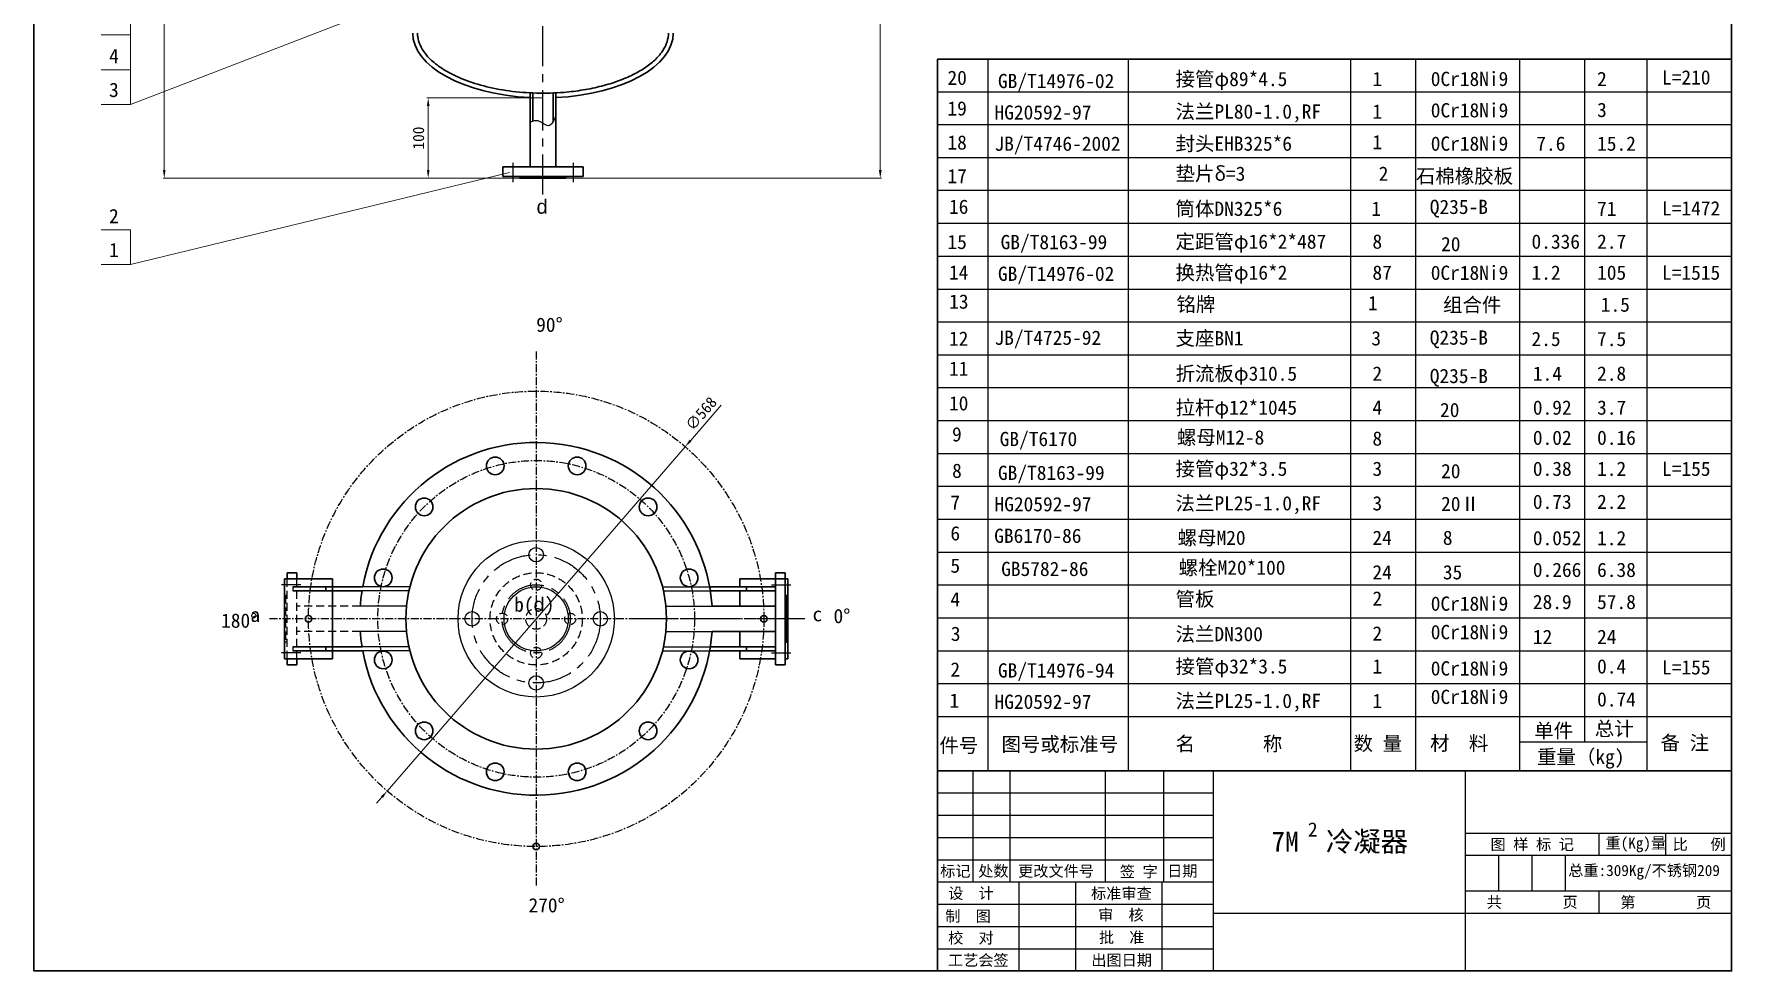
# Model space of a CAD drawing. Extents: x -11247 to -9129, y -21404 to -18247.
# Drawn here: x -11247 to -9129, y -21404 to -20235 of the extents above; entities that cross this region are included whole.
import ezdxf
from ezdxf.enums import TextEntityAlignment as Align

# ---------------------------------------------------------------- set-up
doc = ezdxf.new("R2010")
doc.units = 0
doc.header["$LTSCALE"] = 40
doc.header["$MEASUREMENT"] = 0
doc.linetypes.add('CENTER', pattern=[2, 1.25, -0.25, 0.25, -0.25])
doc.linetypes.add('HIDDEN', pattern=[0.375, 0.25, -0.125])
doc.layers.get('0').update_dxf_attribs({"linetype": 'CONTINUOUS'})
doc.layers.get('DEFPOINTS').update_dxf_attribs({"linetype": 'CENTER'})
for name, color, linetype in [('中心线', 1, 'CENTER'), ('剖面线', 4, 'CONTINUOUS'), ('文字', 7, 'CONTINUOUS'), ('虚线', 2, 'HIDDEN')]:
    doc.layers.add(name, color=color, linetype=linetype)
doc.layers.add('尺寸线', color=3, linetype='CONTINUOUS', lineweight=13)
doc.layers.add('轮廓线', color=7, linetype='CONTINUOUS', lineweight=30)
doc.styles.get("Standard").update_dxf_attribs({"font": '@SimSun.ttf', "height": 7})
doc.styles.add('STYLE1', font='SimSun.ttf')
doc.dimstyles.new('ISO-25', dxfattribs={"dimtxt": 10.5, "dimasz": 8, "dimexe": 1.25, "dimexo": 0.625, "dimtad": 1, "dimdsep": 46, "dimtxsty": 'STYLE1', "dimcen": 2.5, "dimclrd": 256, "dimclrt": 256, "dimadec": 0, "dimazin": 0, "dimtfac": 1, "dimtmove": 0, "dimatfit": 3, "dimfxl": 0, "dimlwd": -1, "dimarcsym": 0})
doc.dimstyles.get("Standard").update_dxf_attribs({"dimtxt": 14, "dimasz": 10, "dimexe": 1.5, "dimexo": 1, "dimgap": 5, "dimtad": 0, "dimdec": 0, "dimzin": 0, "dimdsep": 46, "dimtxsty": 'STYLE1', "dimcen": 0.09, "dimclrd": 256, "dimclre": 256, "dimclrt": 256, "dimadec": 0, "dimazin": 0, "dimtfac": 1, "dimtdec": 0, "dimtmove": 0, "dimatfit": 3, "dimfxl": 0, "dimtolj": 1, "dimtzin": 0, "dimlwd": -1, "dimlwe": -1, "dimarcsym": 0})

# ---------------------------------------------------------------- blocks, each defined once
blk = doc.blocks.new('*D11')
at = {"layer": 'DEFPOINTS', "color": 0}
for p in [(-10612, -20314.9), (-10755.2, -20414.9), (-10618.1, -20414.9)]:
    blk.add_point(p, dxfattribs=at)
at = {"layer": '尺寸线'}
for p, q in [((-10613, -20314.9), (-10756.7, -20314.9)), ((-10755.2, -20324.9), (-10755.2, -20404.9)), ((-10619.1, -20414.9), (-10756.7, -20414.9))]:
    blk.add_line(p, q, dxfattribs=at)
for points in [[(-10756.8, -20324.9), (-10753.5, -20324.9), (-10755.2, -20314.9)], [(-10756.8, -20404.9), (-10753.5, -20404.9), (-10755.2, -20414.9)]]:
    blk.add_solid(points, dxfattribs=at)
at = {"layer": '尺寸线', "color": 7, "insert": (-10767.2, -20364.9), "char_height": 14, "attachment_point": 5, "rotation": 90, "style": 'STYLE1'}
blk.add_mtext('\\A1;100', dxfattribs=at)
blk = doc.blocks.new('*D15')
at = {"layer": 'DEFPOINTS', "color": 0}
for p in [(-10612, -18462.9), (-11084.4, -20414.9), (-10612, -20414.9)]:
    blk.add_point(p, dxfattribs=at)
at = {"layer": '尺寸线'}
for p, q in [((-10613, -18462.9), (-11085.9, -18462.9)), ((-11084.4, -18472.9), (-11084.4, -20404.9)), ((-10613, -20414.9), (-11085.9, -20414.9))]:
    blk.add_line(p, q, dxfattribs=at)
for points in [[(-11086.1, -18472.9), (-11082.8, -18472.9), (-11084.4, -18462.9)], [(-11086.1, -20404.9), (-11082.8, -20404.9), (-11084.4, -20414.9)]]:
    blk.add_solid(points, dxfattribs=at)
at = {"layer": '尺寸线', "color": 7, "insert": (-11096.4, -19438.9), "char_height": 14, "attachment_point": 5, "rotation": 90, "style": 'STYLE1'}
blk.add_mtext('\\A1;1952', dxfattribs=at)
blk = doc.blocks.new('*D27')
at = {"layer": 'DEFPOINTS', "color": 0}
for p in [(-10550, -18462.9), (-10191.3, -18462.9), (-10583, -20414.9)]:
    blk.add_point(p, dxfattribs=at)
at = {"layer": '尺寸线'}
for p, q in [((-10549, -18462.9), (-10189.8, -18462.9)), ((-10191.3, -20404.9), (-10191.3, -18472.9)), ((-10582, -20414.9), (-10189.8, -20414.9))]:
    blk.add_line(p, q, dxfattribs=at)
for points in [[(-10193, -18472.9), (-10189.6, -18472.9), (-10191.3, -18462.9)], [(-10193, -20404.9), (-10189.6, -20404.9), (-10191.3, -20414.9)]]:
    blk.add_solid(points, dxfattribs=at)
at = {"layer": '尺寸线', "color": 7, "insert": (-10203.3, -19438.9), "char_height": 14, "attachment_point": 5, "rotation": 90, "style": 'STYLE1'}
blk.add_mtext('\\A1;1952', dxfattribs=at)
blk = doc.blocks.new('*D30')
at = {"layer": 'DEFPOINTS', "color": 0}
for p in [(-10434.6, -20749.8), (-10806.4, -21179.3)]:
    blk.add_point(p, dxfattribs=at)
at = {"layer": '尺寸线'}
for p, q in [((-10389.9, -20698.2), (-10428.1, -20742.3)), ((-10806.4, -21179.3), (-10434.6, -20749.8)), ((-10812.9, -21186.8), (-10819.5, -21194.4))]:
    blk.add_line(p, q, dxfattribs=at)
for points in [[(-10429.3, -20741.2), (-10426.8, -20743.4), (-10434.6, -20749.8)], [(-10814.2, -21185.7), (-10811.7, -21187.9), (-10806.4, -21179.3)]]:
    blk.add_solid(points, dxfattribs=at)
at = {"layer": '尺寸线', "color": 7, "insert": (-10414.8, -20708.6), "char_height": 14, "attachment_point": 5, "rotation": 49.1159, "style": 'STYLE1'}
blk.add_mtext('\\A1;∅568', dxfattribs=at)

msp = doc.modelspace()

# ---------------------------------------------------------------- linework, layer by layer
for p, q in [((-10924, -20924.5), (-10924, -20929.5)), ((-10924, -20999.5), (-10924, -21004.5))]:
    msp.add_line(p, q)
for centre, radius in [((-10620.5, -20964.5), 97.5), ((-10620.5, -20884.5), 9), ((-10620.5, -20964.5), 40), ((-10700.5, -20964.5), 9), ((-10540.5, -20964.5), 9), ((-10620.5, -21044.5), 9)]:
    msp.add_circle(centre, radius)
at = {"layer": '中心线'}
for p, q in [((-10612, -20435.3), (-10612, -19571.4)), ((-10649.5, -20395.9), (-10649.5, -20419.9)), ((-10574.5, -20395.9), (-10574.5, -20419.9)), ((-10914, -20922), (-10938, -20922)), ((-10327, -20922), (-10303, -20922)), ((-10285.6, -20964.5), (-10498.7, -20964.5)), ((-10914, -21007), (-10938, -21007)), ((-10327, -21007), (-10303, -21007))]:
    msp.add_line(p, q, dxfattribs=at)
at = {"layer": '中心线', "ltscale": 0.2}
for p, q in [((-10620.5, -20631), (-10620.5, -21298.1)), ((-10287, -20964.5), (-10954, -20964.5))]:
    msp.add_line(p, q, dxfattribs=at)
for radius in [284, 197.5]:
    msp.add_circle((-10620.5, -20964.5), radius, dxfattribs=at)
at = {"layer": '中心线'}
for radius in [80, 42.5]:
    msp.add_circle((-10620.5, -20964.5), radius, dxfattribs=at)
at = {"layer": '剖面线'}
msp.add_spline([(-10596, -20337.1), (-10605.3, -20349.6), (-10618.1, -20343.5), (-10628, -20344.9)], degree=3, dxfattribs=at)
at = {"layer": '尺寸线'}
for p, q in [((-11126.6, -20236.2), (-11126.6, -20192.7)), ((-11126.6, -20236.2), (-11163, -20236.2)), ((-11126.6, -20279.7), (-11126.6, -20236.2)), ((-11126.6, -20279.7), (-11163, -20279.7)), ((-11126.6, -20323.1), (-11126.6, -20279.7)), ((-11126.6, -20479.2), (-11163, -20479.2)), ((-11126.6, -20522.6), (-11126.6, -20479.2))]:
    msp.add_line(p, q, dxfattribs=at)
at = {"layer": '文字'}
for p, q in [((-10057, -20266.5), (-10057, -21153.9)), ((-9881.9, -20266.5), (-9881.9, -21153.9)), ((-9604.7, -20266.5), (-9604.7, -21153.9)), ((-9523.6, -20266.5), (-9523.6, -21153.9)), ((-9393.7, -21153.9), (-9393.7, -20266.5)), ((-9312.7, -20266.5), (-9312.7, -21117.7)), ((-9235, -20266.5), (-9235, -21153.9)), ((-9128.9, -20307.5), (-10119.9, -20307.5)), ((-9128.9, -20348.5), (-10119.9, -20348.5)), ((-9128.9, -20389.5), (-10119.9, -20389.5)), ((-9128.9, -20430.5), (-10119.9, -20430.5)), ((-9128.9, -20471.5), (-10119.9, -20471.5)), ((-9128.9, -20512.5), (-10119.9, -20512.5)), ((-9128.9, -20553.6), (-10119.9, -20553.6)), ((-9128.9, -20594.6), (-10119.9, -20594.6)), ((-9128.9, -20635.6), (-10119.9, -20635.6)), ((-9128.9, -20676.6), (-10119.9, -20676.6)), ((-9128.9, -20717.6), (-10119.9, -20717.6)), ((-9128.9, -20758.6), (-10119.9, -20758.6)), ((-9128.9, -20799.6), (-10119.9, -20799.6)), ((-9128.9, -20840.6), (-10119.9, -20840.6)), ((-9128.9, -20881.7), (-10119.9, -20881.7)), ((-9128.9, -20922.7), (-10119.9, -20922.7)), ((-9128.9, -20963.7), (-10119.9, -20963.7)), ((-9128.9, -21004.7), (-10119.9, -21004.7)), ((-9128.9, -21045.7), (-10119.9, -21045.7)), ((-9128.9, -21086.8), (-10119.9, -21086.8)), ((-9393.7, -21117.7), (-9235, -21117.7)), ((-10119.9, -21153.9), (-9128.9, -21153.9)), ((-10075.5, -21292.7), (-10075.5, -21153.9)), ((-10029.3, -21292.7), (-10029.3, -21153.9)), ((-9910.5, -21292.7), (-9910.5, -21153.9)), ((-9837.7, -21292.7), (-9837.7, -21153.9)), ((-9775.8, -21403.7), (-9775.8, -21153.9)), ((-9461.4, -21403.7), (-9461.4, -21153.9)), ((-10119.9, -21181.6), (-9775.8, -21181.6)), ((-10119.9, -21209.4), (-9775.8, -21209.4)), ((-10119.9, -21237.2), (-9775.8, -21237.2)), ((-9461.4, -21231.6), (-9128.9, -21231.6)), ((-9294.8, -21259.4), (-9294.8, -21231.6)), ((-9211.5, -21259.4), (-9211.5, -21231.6)), ((-10119.9, -21264.9), (-9775.8, -21264.9)), ((-9461.4, -21259.4), (-9128.9, -21259.4)), ((-9419.8, -21303.8), (-9419.8, -21259.4)), ((-9378.1, -21303.8), (-9378.1, -21259.4)), ((-9336.5, -21303.8), (-9336.5, -21259.4)), ((-10119.9, -21292.7), (-9775.8, -21292.7)), ((-10018.1, -21403.7), (-10018.1, -21292.7)), ((-9947.5, -21403.7), (-9947.5, -21292.7)), ((-9839.6, -21403.7), (-9839.6, -21292.7)), ((-9461.4, -21303.8), (-9128.9, -21303.8)), ((-9294.8, -21331.6), (-9294.8, -21303.8)), ((-10119.9, -21320.5), (-9775.8, -21320.5)), ((-10119.9, -21348.2), (-9775.8, -21348.2)), ((-9775.8, -21331.6), (-9128.9, -21331.6)), ((-10119.9, -21376), (-9775.8, -21376))]:
    msp.add_line(p, q, dxfattribs=at)
at = {"layer": '虚线'}
for p, q in [((-10931, -21014.5), (-10931, -20914.5)), ((-10919, -21014.5), (-10919, -20914.5)), ((-10933, -20935.5), (-10933, -20993.5)), ((-10931, -20935.5), (-10933, -20935.5)), ((-10839.9, -20948.5), (-10919, -20948.5)), ((-10839.9, -20980.5), (-10919, -20980.5)), ((-10931, -20993.5), (-10933, -20993.5))]:
    msp.add_line(p, q, dxfattribs=at)
at = {"layer": '虚线', "ltscale": 0.02}
for p, q in [((-10778, -20924.5), (-10836.8, -20924.5)), ((-10463, -20924.5), (-10404.2, -20924.5)), ((-10779.2, -20929.5), (-10837.7, -20929.5)), ((-10461.8, -20929.5), (-10403.3, -20929.5)), ((-10782.2, -20948.5), (-10839.9, -20948.5)), ((-10458.8, -20948.5), (-10401.1, -20948.5)), ((-10782.2, -20980.5), (-10839.9, -20980.5)), ((-10458.8, -20980.5), (-10401.1, -20980.5)), ((-10779.2, -20999.5), (-10837.5, -20999.5)), ((-10778, -21004.5), (-10836.8, -21004.5)), ((-10463, -21004.5), (-10404.2, -21004.5)), ((-10461.8, -20999.5), (-10403.5, -20999.5))]:
    msp.add_line(p, q, dxfattribs=at)
at = {"layer": '虚线'}
for centre, radius in [((-10620.5, -20964.5), 57.5), ((-10620.5, -20922), 7), ((-10663, -20964.5), 7), ((-10620.5, -20964.5), 13), ((-10578, -20964.5), 7), ((-10620.5, -21007), 7)]:
    msp.add_circle(centre, radius, dxfattribs=at)
at = {"layer": '轮廓线'}
for p, q in [((-11246.9, -21403.7), (-11246.9, -18246.7)), ((-9129.4, -21403.7), (-9129.4, -18246.7)), ((-10119.9, -20266.5), (-10119.9, -21403.7)), ((-9128.9, -20266.5), (-10119.9, -20266.5)), ((-10628, -20308.5), (-10628, -20400.9)), ((-10624.5, -20308.7), (-10624.5, -20343.8)), ((-10599.5, -20308.7), (-10599.5, -20344.5)), ((-10596, -20308.5), (-10596, -20400.9)), ((-10562, -20400.9), (-10662, -20400.9)), ((-10662, -20400.9), (-10662, -20412.9)), ((-10662, -20412.9), (-10612, -20412.9)), ((-10641, -20412.9), (-10641, -20414.9)), ((-10641, -20414.9), (-10583, -20414.9)), ((-10562, -20412.9), (-10612, -20412.9)), ((-10583, -20412.9), (-10583, -20414.9)), ((-10562, -20412.9), (-10562, -20400.9)), ((-10934.5, -21014.5), (-10934.5, -20914.5)), ((-10874.5, -20914.5), (-10934.5, -20914.5)), ((-10919, -20907), (-10931, -20907)), ((-10931, -20907), (-10931, -20914.5)), ((-10836.8, -20924.5), (-10924, -20924.5)), ((-10919, -20914.5), (-10919, -20907)), ((-10882.7, -20929.5), (-10882.7, -20924.5)), ((-10874.5, -21014.5), (-10874.5, -20914.5)), ((-10404.2, -20924.5), (-10322, -20924.5)), ((-10366.5, -20914.5), (-10306.5, -20914.5)), ((-10366.5, -20924.5), (-10366.5, -20914.5)), ((-10358.3, -20929.5), (-10358.3, -20924.5)), ((-10322, -21022), (-10322, -20907)), ((-10322, -20907), (-10310, -20907)), ((-10310, -20907), (-10310, -20964.5)), ((-10306.5, -21014.5), (-10306.5, -20914.5)), ((-10837.7, -20929.5), (-10924, -20929.5)), ((-10403.3, -20929.5), (-10322, -20929.5)), ((-10366.5, -20948.5), (-10366.5, -20929.5)), ((-10310, -20935.5), (-10308, -20935.5)), ((-10308, -20935.5), (-10308, -20993.5)), ((-10401.1, -20948.5), (-10322, -20948.5)), ((-10310, -21022), (-10310, -20964.5)), ((-10401.1, -20980.5), (-10322, -20980.5)), ((-10366.5, -20999.5), (-10366.5, -20980.5)), ((-10837.5, -20999.5), (-10924, -20999.5)), ((-10836.8, -21004.5), (-10924, -21004.5)), ((-10882.7, -21004.5), (-10882.7, -20999.5)), ((-10404.2, -21004.5), (-10322, -21004.5)), ((-10403.5, -20999.5), (-10322, -20999.5)), ((-10366.5, -21014.5), (-10366.5, -21004.5)), ((-10358.3, -21004.5), (-10358.3, -20999.5)), ((-10310, -20993.5), (-10308, -20993.5)), ((-10874.5, -21014.5), (-10934.5, -21014.5)), ((-10931, -21022), (-10931, -21014.5)), ((-10931, -21022), (-10919, -21022)), ((-10919, -21022), (-10919, -21014.5)), ((-10366.5, -21014.5), (-10322, -21014.5)), ((-10310, -21022), (-10322, -21022)), ((-10310, -21014.5), (-10306.5, -21014.5)), ((-10119.9, -21153.9), (-9128.9, -21153.9)), ((-11246.9, -21403.7), (-9129.4, -21403.7)), ((-10127.7, -21403.7), (-9128.9, -21403.7))]:
    msp.add_line(p, q, dxfattribs=at)
for centre, radius in [((-10671.6, -20773.8), 11), ((-10569.4, -20773.8), 11), ((-10620.5, -20964.5), 162.5), ((-10760.2, -20824.9), 11), ((-10480.9, -20824.9), 11), ((-10811.3, -20913.4), 11), ((-10429.7, -20913.4), 11), ((-10904.5, -20964.5), 4), ((-10336.5, -20964.5), 4), ((-10811.3, -21015.7), 11), ((-10429.7, -21015.7), 11), ((-10760.2, -21104.2), 11), ((-10480.9, -21104.2), 11), ((-10671.6, -21155.3), 11), ((-10569.4, -21155.3), 11), ((-10620.5, -21248.5), 4)]:
    msp.add_circle(centre, radius, dxfattribs=at)
for start, end in [(4.1706, 169.5243), (170.8459, 175.8294), (184.1706, 189.1541), (190.4757, 355.8294)]:
    msp.add_arc((-10620.5, -20964.5), 220, start, end, dxfattribs=at)
at = {"layer": '轮廓线', "extrusion": (0, 0, -1)}
for start_param, end_param in [(4.81101, 6.283185), (3.141593, 4.613768)]:
    msp.add_ellipse((-10612, -20233.9), major_axis=(-162.5, 0), ratio=0.498462, start_param=start_param, end_param=end_param, dxfattribs=at)
at = {"layer": '轮廓线'}
msp.add_open_spline([(-10455.5, -20233.9), (-10455.5, -20237.5), (-10456.1, -20241.1), (-10458.4, -20248.4), (-10460.1, -20252), (-10464.8, -20259.2), (-10467.7, -20262.8), (-10474.8, -20269.8), (-10479, -20273.2), (-10488.4, -20279.7), (-10493.6, -20282.8), (-10505.1, -20288.5), (-10511.4, -20291.2), (-10524.6, -20296.1), (-10531.7, -20298.2), (-10546.3, -20302), (-10554, -20303.6), (-10569.8, -20306.2), (-10577.8, -20307.2), (-10597.3, -20308.8), (-10608.8, -20309.1), (-10631.7, -20308.5), (-10643, -20307.6), (-10665, -20304.6), (-10675.7, -20302.5), (-10695.9, -20297.3), (-10705.4, -20294.1), (-10721.2, -20287.5), (-10727.9, -20284.2), (-10739.8, -20277), (-10745.1, -20273.2), (-10753.3, -20266), (-10756.5, -20262.6), (-10761.7, -20255.7), (-10763.8, -20252.2), (-10766.8, -20245.3), (-10767.8, -20241.8), (-10768.4, -20236.9), (-10768.5, -20235.4), (-10768.5, -20233.9)], degree=3, knots=[3.141593, 3.141593, 3.141593, 3.141593, 3.297953, 3.297953, 3.454313, 3.454313, 3.610672, 3.610672, 3.767032, 3.767032, 3.923392, 3.923392, 4.079752, 4.079752, 4.236112, 4.236112, 4.392472, 4.392472, 4.548832, 4.548832, 4.763965, 4.763965, 4.979097, 4.979097, 5.194229, 5.194229, 5.409362, 5.409362, 5.589279, 5.589279, 5.769197, 5.769197, 5.919147, 5.919147, 6.069098, 6.069098, 6.219048, 6.219048, 6.283185, 6.283185, 6.283185, 6.283185], dxfattribs=at)

# ---------------------------------------------------------------- texts
at = {"layer": '中心线', "insert": (-9657.9, -21218.3), "char_height": 17.781, "width": 38.114, "attachment_point": 1}
msp.add_mtext('{\\H1x;\\C0;2\\C256;}', dxfattribs=at)
at = {"layer": '文字', "style": 'STYLE1'}
for s, height, p in [('20', 17.78, (-10107.5, -20298.6)), ('GB/T14976-02', 17.781, (-10044.5, -20302.6)), ('接管φ89*4.5', 17.78, (-9823, -20300.1)), ('1', 17.8, (-9577.4, -20300.1)), ('0Cr18Ni9', 17.78, (-9504.7, -20300)), ('2', 17.8, (-9297.2, -20300.1)), ('L=210', 17.78, (-9216.2, -20298.1)), ('19', 17.78, (-10107.5, -20336.8)), ('HG20592-97', 17.78, (-10048.8, -20341.8)), ('法兰PL80-1.0,RF', 17.781, (-9823, -20340.7)), ('1', 17.8, (-9577.4, -20340.7)), ('0Cr18Ni9', 17.78, (-9504.7, -20339.1)), ('3', 17.8, (-9297.2, -20338.7)), ('18', 17.78, (-10107.5, -20379.3)), ('JB/T4746-2002', 17.781, (-10048.8, -20380.8)), ('封头EHB325*6', 17.78, (-9823, -20380.7)), ('1', 17.8, (-9577.4, -20378.9)), ('0Cr18Ni9', 17.78, (-9504.7, -20380.7)), ('7.6', 17.78, (-9373, -20380.7)), ('15.2', 17.78, (-9297.2, -20380.7)), ('17', 17.78, (-10107.5, -20421.2)), ('垫片δ=3', 17.78, (-9823, -20418.2)), ('2', 17.8, (-9569.6, -20418.2)), ('石棉橡胶板', 17.78, (-9523.2, -20421.2)), ('16', 17.78, (-10105.6, -20459.4)), ('筒体DN325*6', 17.78, (-9823, -20461.9)), ('1', 17.8, (-9578.8, -20461.9)), ('Q235-B', 17.78, (-9505.9, -20459.6)), ('71', 17.78, (-9297.2, -20461.9)), ('L=1472', 17.78, (-9216.2, -20461.4)), ('15', 17.78, (-10107.5, -20503.3)), ('GB/T8163-99', 17.781, (-10041.2, -20503.5)), ('定距管φ16*2*487', 17.781, (-9823, -20502.9)), ('8', 17.8, (-9577.4, -20502.9)), ('20', 17.78, (-9491.8, -20506)), ('0.336', 17.78, (-9379, -20502.9)), ('2.7', 17.78, (-9297.2, -20502.9)), ('GB/T14976-02', 17.781, (-10044.5, -20543)), ('换热管φ16*2', 17.78, (-9823, -20541.6)), ('0Cr18Ni9', 17.78, (-9504.7, -20541.8)), ('L=1515', 17.78, (-9216.2, -20541.6)), ('14', 17.78, (-10105.6, -20541.4)), ('87', 17.78, (-9577.4, -20541.6)), ('1.2', 17.78, (-9379, -20541.6)), ('105', 17.78, (-9297.2, -20541.6)), ('13', 17.78, (-10105.4, -20577.7)), ('铭牌', 17.78, (-9821.9, -20581.1)), ('1', 17.8, (-9582.9, -20579.6)), ('组合件', 17.78, (-9489.3, -20581.8)), ('1.5', 17.78, (-9292.6, -20581.5)), ('90%%d', 17.78, (-10620.5, -20606.6)), ('12', 17.78, (-10105.6, -20623.9)), ('JB/T4725-92', 17.781, (-10048.8, -20622.8)), ('支座BN1', 17.78, (-9823, -20623.5)), ('3', 17.8, (-9578.8, -20623.5)), ('Q235-B', 17.78, (-9505.9, -20622.6)), ('2.5', 17.78, (-9379, -20624.3)), ('7.5', 17.78, (-9297.2, -20624.3)), ('11', 17.78, (-10105.6, -20661.4)), ('折流板φ310.5', 17.78, (-9823, -20667.5)), ('2', 17.8, (-9577.4, -20667.5)), ('1.4', 17.78, (-9377.3, -20667.5)), ('2.8', 17.78, (-9297.2, -20667.5)), ('Q235-B', 17.78, (-9505.9, -20670.5)), ('10', 17.78, (-10105.6, -20704.6)), ('拉杆φ12*1045', 17.78, (-9823, -20709.9)), ('4', 17.8, (-9577.4, -20709.9)), ('0.92', 17.78, (-9377.3, -20709.9)), ('3.7', 17.78, (-9297.2, -20709.9)), ('20', 17.78, (-9493.1, -20712.9)), ('9', 17.8, (-10101.8, -20743.3)), ('GB/T6170', 17.78, (-10042.4, -20749.1)), ('螺母M12-8', 17.78, (-9821.3, -20747.1)), ('8', 17.8, (-9577.4, -20748.5)), ('0.02', 17.78, (-9377.3, -20747.5)), ('0.16', 17.78, (-9297.2, -20747.5)), ('8', 17.8, (-10101.7, -20788.7)), ('GB/T8163-99', 17.781, (-10044.5, -20791.3)), ('接管φ32*3.5', 17.78, (-9823, -20786.2)), ('3', 17.8, (-9577.4, -20786.2)), ('20', 17.78, (-9491.8, -20789.1)), ('0.38', 17.78, (-9377.3, -20786.2)), ('1.2', 17.78, (-9297.2, -20786.2)), ('L=155', 17.78, (-9216.2, -20786.2)), ('7', 17.8, (-10103.8, -20828.3)), ('HG20592-97', 17.78, (-10048.8, -20830.4)), ('法兰PL25-1.0,RF', 17.781, (-9823, -20829.3)), ('3', 17.8, (-9577.4, -20829.3)), ('20Ⅱ', 17.78, (-9491.8, -20830)), ('0.73', 17.78, (-9377.3, -20827.4)), ('2.2', 17.78, (-9297.2, -20827.4)), ('6', 17.8, (-10103.8, -20866.7)), ('GB6170-86', 17.78, (-10049.2, -20869.8)), ('螺母M20', 17.78, (-9820.4, -20872.3)), ('24', 17.78, (-9577.4, -20872.3)), ('8', 17.8, (-9489.6, -20872.3)), ('0.052', 17.78, (-9377.3, -20872.7)), ('1.2', 17.78, (-9297.2, -20872.7)), ('5', 17.8, (-10103.8, -20907)), ('GB5782-86', 17.78, (-10040.5, -20911.1)), ('螺栓M20*100', 17.78, (-9819.1, -20909.5)), ('24', 17.78, (-9577.4, -20915.3)), ('35', 17.78, (-9489.6, -20915.3)), ('0.266', 17.78, (-9377.3, -20912.3)), ('6.38', 17.78, (-9297.2, -20912.3)), ('4', 17.8, (-10103.8, -20949)), ('管板', 17.78, (-9823, -20948.7)), ('2', 17.8, (-9577.4, -20948)), ('0Cr18Ni9', 17.78, (-9504.7, -20954.4)), ('28.9', 17.78, (-9377.3, -20952.3)), ('57.8', 17.78, (-9297.2, -20952.3)), ('180%%d', 17.78, (-11013.5, -20975.6)), ('0%%d', 17.78, (-10249.6, -20969.9)), ('3', 17.8, (-10103.3, -20992)), ('法兰DN300', 17.78, (-9823, -20992.4)), ('2', 17.8, (-9577.4, -20991.6)), ('0Cr18Ni9', 17.78, (-9504.7, -20989.9)), ('12', 17.78, (-9377.3, -20995.9)), ('24', 17.78, (-9297.2, -20995.9)), ('2', 17.8, (-10103.8, -21036.6)), ('GB/T14976-94', 17.781, (-10044.5, -21037.7)), ('接管φ32*3.5', 17.78, (-9823, -21032.7)), ('1', 17.8, (-9577.4, -21032.7)), ('0Cr18Ni9', 17.78, (-9504.7, -21035.2)), ('0.4', 17.78, (-9297.2, -21032.7)), ('L=155', 17.78, (-9216.2, -21033.9)), ('0Cr18Ni9', 17.78, (-9504.7, -21070.7)), ('1', 17.8, (-10104.9, -21075.4)), ('HG20592-97', 17.78, (-10048.8, -21076.8)), ('法兰PL25-1.0,RF', 17.781, (-9823, -21075.7)), ('1', 17.8, (-9577.4, -21075.7)), ('0.74', 17.78, (-9297.2, -21073.8)), ('单件', 17.78, (-9375.6, -21112.9)), ('总计', 17.78, (-9300.1, -21110.4)), ('件号', 17.78, (-10117.5, -21131.3)), ('图号或标准号', 17.78, (-10040.1, -21129.8)), ('名       称', 17.78, (-9823, -21129.2)), ('数 量', 17.78, (-9601, -21128.8)), ('材  料', 17.78, (-9505.6, -21128.5)), ('备 注', 17.78, (-9218, -21128)), ('重量（kg)', 17.78, (-9372.1, -21145.5)), ('7M  冷凝器', 25, (-9703.4, -21254.8)), ('270%%d', 17.78, (-10630.1, -21330.6))]:
    msp.add_text(s, height=height, dxfattribs=at).set_placement(p)
for s, height, p in [(' 图 样 标 记 ', 13.89, (-9378.1, -21245.5)), (' 重(Kg)量 ', 13.89, (-9248.9, -21245.5)), (' 比   例 ', 13.89, (-9169.9, -21245.5)), ('标记', 13.89, (-10097.7, -21278.8)), ('处数', 13.89, (-10050.2, -21278.8)), (' 更改文件号 ', 13.89, (-9972, -21278.8)), (' 签 字 ', 13.89, (-9868.9, -21279.5)), (' 日期 ', 13.89, (-9814.5, -21278.8)), ('总重:309Kg/不锈钢209', 13.891, (-9238.6, -21279.6)), (' 设  计 ', 13.89, (-10078.2, -21306.6)), ('标准审查', 13.89, (-9890.5, -21306.6)), (' 制  图', 13.89, (-10086.6, -21335)), (' 审  核', 13.89, (-9895.8, -21333.4)), ('共        页', 13.89, (-9378.1, -21317.7)), ('第        页', 13.89, (-9211.5, -21317.7)), (' 校  对 ', 13.89, (-10078.2, -21362.1)), ('批  准', 13.89, (-9890.2, -21361.5)), ('工艺会签', 13.89, (-10069, -21389.9)), ('出图日期 ', 13.89, (-9885.5, -21389.9))]:
    msp.add_text(s, height=height, dxfattribs=at).set_placement(p, align=Align.MIDDLE)
at = {"layer": '文字', "attachment_point": 5, "style": 'STYLE1'}
for s, insert, char_height in [('4', (-11147.2, -20262.7), 17.8), ('3', (-11147.2, -20305), 17.8), ('2', (-11147.2, -20462.2), 17.8), ('{\\fArial|b0|i0|c0|p32;d}', (-10613.1, -20450.5), 17.781), ('1', (-11147.2, -20504.5), 17.8), ('b({\\fArial|b0|i0|c0|p32;d})', (-10622.9, -20949.1), 17.781), ('a', (-10970.9, -20959.6), 17.8), ('c', (-10269.8, -20958.8), 17.8)]:
    msp.add_mtext(s, dxfattribs=dict(at, insert=insert, char_height=char_height))

# ---------------------------------------------------------------- dimensions: what is measured, and where the dimension line sits
at = {"layer": '尺寸线'}
for base, p1, p2, picture, middle in [((-11084.4, -20414.9), (-10612, -18462.9), (-10612, -20414.9), '*D15', (-11096.4, -19438.9)), ((-10191.3, -18462.9), (-10583, -20414.9), (-10550, -18462.9), '*D27', (-10203.3, -19438.9)), ((-10755.2, -20414.9), (-10612, -20314.9), (-10618.1, -20414.9), '*D11', (-10767.2, -20364.9))]:
    dim = msp.add_linear_dim(base=base, p1=p1, p2=p2, angle=90, dimstyle='Standard', override={"dimtad": 1, "dimclrt": 7}, dxfattribs=at)
    dim.commit()
    dim.dimension.update_dxf_attribs({"geometry": picture, "text_midpoint": middle})
dim = msp.add_diameter_dim_2p(p1=(-10806.4, -21179.3), p2=(-10434.6, -20749.8), dimstyle='Standard', override={"dimtad": 1, "dimclrt": 7}, dxfattribs=at)
dim.commit()
dim.dimension.update_dxf_attribs({"geometry": '*D30', "text_midpoint": (-10414.8, -20708.6)})

# ---------------------------------------------------------------- leaders
for points in [[(-10820.8, -20205.6), (-11126.6, -20323.1), (-11163, -20323.1)], [(-10653.8, -20407.9), (-11126.6, -20522.6), (-11163, -20522.6)]]:
    msp.add_leader(points, dimstyle='ISO-25', override={"dimtxt": 3.5, "dimasz": 2.5, "dimexe": 2, "dimgap": 1, "dimtad": 0, "dimatfit": 0, "dimldrblk": 'DotSmall'}, dxfattribs=at)

doc.saveas('drawing.dxf')
